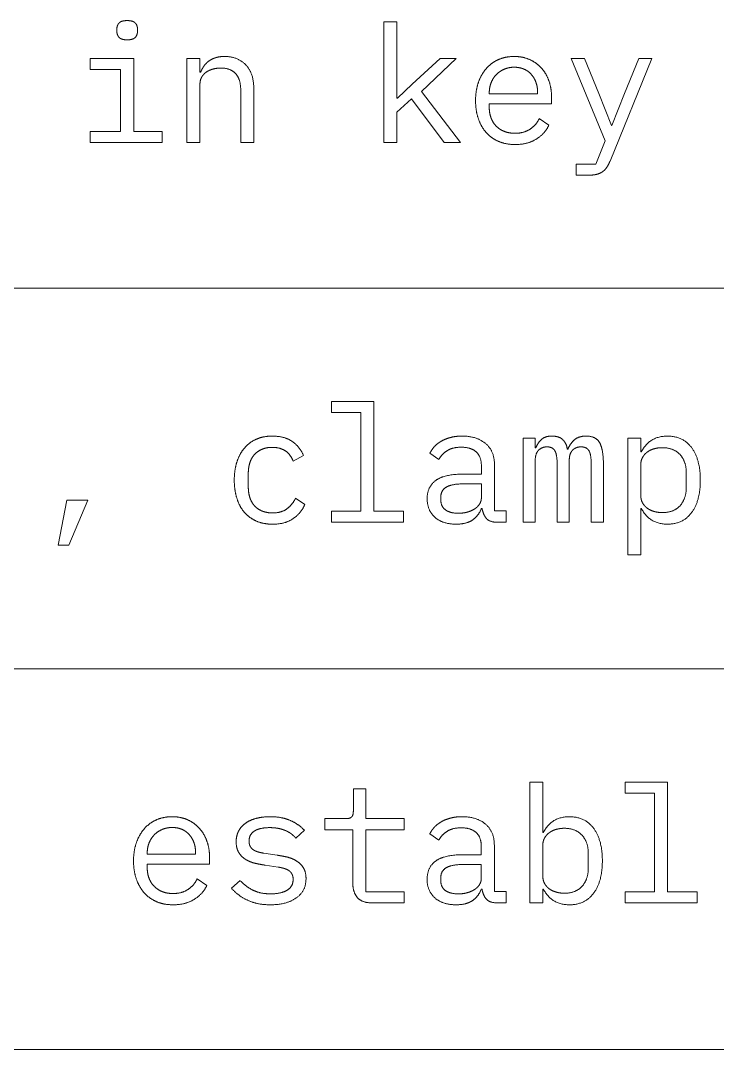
# Model space of a CAD drawing. Header units: millimetres. Extents: x 22 to 584, y 11 to 410.
# Drawn here: x 488.85 to 501.66, y 30.35 to 49.27 of the extents above; entities that cross this region are included whole.
import ezdxf

# ---------------------------------------------------------------- set-up
doc = ezdxf.new("R2010")
doc.units = ezdxf.units.MM
doc.layers.add('dims', color=7, linetype='Continuous', lineweight=5)

msp = doc.modelspace()

# ---------------------------------------------------------------- linework, layer by layer
at = {"layer": 'dims'}
for p, q in [((495.531, 49.248), (495.531, 47.028)), ((495.771, 49.248), (495.531, 49.248)), ((495.771, 47.847), (495.771, 49.248)), ((490.623, 49.119), (490.623, 49.071)), ((491.001, 49.071), (491.001, 49.119)), ((490.134, 48.576), (490.134, 48.372)), ((490.932, 48.576), (490.134, 48.576)), ((490.932, 47.232), (490.932, 48.576)), ((491.91, 48.576), (491.91, 47.028)), ((492.15, 48.576), (491.91, 48.576)), ((492.15, 48.324), (492.15, 48.576)), ((496.569, 48.576), (496.053, 48.102)), ((496.221, 47.97), (496.863, 48.576)), ((496.863, 48.576), (496.569, 48.576)), ((498.975, 48.576), (499.599, 47.058)), ((499.221, 48.576), (498.975, 48.576)), ((499.482, 47.928), (499.221, 48.576)), ((499.689, 46.689), (500.457, 48.576)), ((500.217, 48.576), (499.956, 47.928)), ((500.457, 48.576), (500.217, 48.576)), ((490.134, 48.372), (490.692, 48.372)), ((490.692, 48.372), (490.692, 47.232)), ((492.162, 48.324), (492.15, 48.324)), ((492.15, 47.028), (492.15, 48.102)), ((496.053, 48.102), (495.783, 47.847)), ((492.9, 47.979), (492.9, 47.028)), ((493.14, 47.028), (493.14, 48.021)), ((496.938, 47.028), (496.221, 47.97)), ((497.469, 47.922), (497.469, 47.943)), ((498.357, 47.922), (497.469, 47.922)), ((498.357, 47.955), (498.357, 47.922)), ((499.713, 47.34), (499.482, 47.928)), ((499.956, 47.928), (499.725, 47.34)), ((495.783, 47.847), (495.771, 47.847)), ((495.771, 47.589), (496.038, 47.832)), ((496.038, 47.832), (496.641, 47.028)), ((497.469, 47.742), (498.615, 47.742)), ((497.469, 47.67), (497.469, 47.742)), ((498.615, 47.742), (498.615, 47.856)), ((495.771, 47.028), (495.771, 47.589)), ((498.564, 47.349), (498.387, 47.469)), ((499.725, 47.34), (499.713, 47.34)), ((490.134, 47.232), (490.134, 47.028)), ((490.692, 47.232), (490.134, 47.232)), ((491.454, 47.232), (490.932, 47.232)), ((491.454, 47.028), (491.454, 47.232)), ((490.134, 47.028), (491.454, 47.028)), ((491.91, 47.028), (492.15, 47.028)), ((492.9, 47.028), (493.14, 47.028)), ((495.531, 47.028), (495.771, 47.028)), ((496.641, 47.028), (496.938, 47.028)), ((499.599, 47.058), (499.425, 46.632)), ((499.065, 46.632), (499.065, 46.428)), ((499.425, 46.632), (499.065, 46.632)), ((499.065, 46.428), (499.293, 46.428)), ((423.223, 44.35), (566.75, 44.35)), ((494.569, 42.266), (494.569, 42.062)), ((495.349, 42.266), (494.569, 42.266)), ((495.349, 40.25), (495.349, 42.266)), ((494.569, 42.062), (495.109, 42.062)), ((495.109, 42.062), (495.109, 40.25)), ((498.091, 41.594), (498.091, 40.046)), ((498.314, 41.594), (498.091, 41.594)), ((498.314, 41.414), (498.314, 41.594)), ((500.014, 41.594), (500.014, 39.446)), ((500.254, 41.594), (500.014, 41.594)), ((500.254, 41.342), (500.254, 41.594)), ((493.861, 41.171), (494.054, 41.273)), ((496.379, 41.318), (496.54, 41.198)), ((498.325, 41.414), (498.314, 41.414)), ((498.914, 41.387), (498.904, 41.387)), ((500.266, 41.342), (500.254, 41.342)), ((497.324, 41.084), (497.324, 40.931)), ((497.564, 40.256), (497.564, 41.108)), ((498.314, 40.046), (498.314, 41.183)), ((498.719, 41.081), (498.719, 40.046)), ((498.94, 40.046), (498.94, 41.183)), ((499.345, 41.081), (499.345, 40.046)), ((499.567, 40.046), (499.567, 41.12)), ((500.254, 40.541), (500.254, 41.099)), ((493.039, 40.688), (493.039, 40.952)), ((497.324, 40.931), (496.994, 40.931)), ((501.091, 40.952), (501.091, 40.688)), ((496.994, 40.751), (497.324, 40.751)), ((497.324, 40.751), (497.324, 40.496)), ((496.579, 40.454), (496.579, 40.517)), ((489.7, 40.454), (489.541, 39.623)), ((490.087, 40.454), (489.7, 40.454)), ((489.742, 39.623), (490.087, 40.454)), ((494.077, 40.37), (493.906, 40.487)), ((494.569, 40.25), (494.569, 40.046)), ((495.109, 40.25), (494.569, 40.25)), ((495.889, 40.25), (495.349, 40.25)), ((495.889, 40.046), (495.889, 40.25)), ((497.324, 40.298), (497.339, 40.298)), ((497.779, 40.256), (497.564, 40.256)), ((497.779, 40.046), (497.779, 40.256)), ((500.254, 40.298), (500.266, 40.298)), ((500.254, 39.446), (500.254, 40.298)), ((494.569, 40.046), (495.889, 40.046)), ((497.614, 40.046), (497.779, 40.046)), ((498.091, 40.046), (498.314, 40.046)), ((498.719, 40.046), (498.94, 40.046)), ((499.345, 40.046), (499.567, 40.046)), ((489.541, 39.623), (489.742, 39.623)), ((500.014, 39.446), (500.254, 39.446)), ((423.223, 37.35), (566.75, 37.35)), ((498.213, 35.266), (498.213, 33.046)), ((498.453, 35.266), (498.213, 35.266)), ((498.453, 34.342), (498.453, 35.266)), ((499.968, 35.266), (499.968, 35.062)), ((500.748, 35.266), (499.968, 35.266)), ((500.748, 33.25), (500.748, 35.266)), ((494.97, 35.14), (494.97, 34.735)), ((495.201, 35.14), (494.97, 35.14)), ((495.201, 34.594), (495.201, 35.14)), ((499.968, 35.062), (500.508, 35.062)), ((500.508, 35.062), (500.508, 33.25)), ((494.445, 34.594), (494.445, 34.39)), ((494.829, 34.594), (494.445, 34.594)), ((495.906, 34.594), (495.201, 34.594)), ((495.906, 34.39), (495.906, 34.594)), ((493.914, 34.234), (494.07, 34.381)), ((494.445, 34.39), (494.961, 34.39)), ((494.961, 34.39), (494.961, 33.4)), ((495.201, 34.39), (495.906, 34.39)), ((495.201, 33.25), (495.201, 34.39)), ((496.377, 34.318), (496.539, 34.198)), ((498.465, 34.342), (498.453, 34.342)), ((497.322, 34.084), (497.322, 33.931)), ((497.562, 33.256), (497.562, 34.108)), ((498.453, 33.541), (498.453, 34.099)), ((491.181, 33.94), (491.181, 33.961)), ((492.069, 33.94), (491.181, 33.94)), ((492.069, 33.973), (492.069, 33.94)), ((492.327, 33.76), (492.327, 33.874)), ((493.569, 33.922), (493.326, 33.958)), ((497.322, 33.931), (496.992, 33.931)), ((499.29, 33.952), (499.29, 33.688)), ((491.181, 33.76), (492.327, 33.76)), ((491.181, 33.688), (491.181, 33.76)), ((493.347, 33.739), (493.59, 33.703)), ((496.992, 33.751), (497.322, 33.751)), ((497.322, 33.751), (497.322, 33.496)), ((496.578, 33.454), (496.578, 33.517)), ((492.276, 33.367), (492.099, 33.487)), ((492.891, 33.454), (492.729, 33.313)), ((495.906, 33.25), (495.201, 33.25)), ((495.906, 33.046), (495.906, 33.25)), ((497.322, 33.298), (497.337, 33.298)), ((497.778, 33.256), (497.562, 33.256)), ((497.778, 33.046), (497.778, 33.256)), ((498.453, 33.298), (498.465, 33.298)), ((498.453, 33.046), (498.453, 33.298)), ((499.968, 33.25), (499.968, 33.046)), ((500.508, 33.25), (499.968, 33.25)), ((501.288, 33.25), (500.748, 33.25)), ((501.288, 33.046), (501.288, 33.25)), ((495.303, 33.046), (495.906, 33.046)), ((497.613, 33.046), (497.778, 33.046)), ((498.213, 33.046), (498.453, 33.046)), ((499.968, 33.046), (501.288, 33.046)), ((423.223, 30.35), (566.75, 30.35))]:
    msp.add_line(p, q, dxfattribs=at)
for points in [[(490.623, 49.119), (490.623, 49.185), (490.665, 49.229)], [(490.665, 49.229), (490.707, 49.272), (490.812, 49.272)], [(490.812, 49.272), (490.917, 49.272), (490.959, 49.229)], [(490.959, 49.229), (491.001, 49.185), (491.001, 49.119)], [(490.665, 48.961), (490.623, 49.005), (490.623, 49.071)], [(491.001, 49.071), (491.001, 49.005), (490.959, 48.961)], [(490.812, 48.918), (490.707, 48.918), (490.665, 48.961)], [(490.959, 48.961), (490.917, 48.918), (490.812, 48.918)], [(492.222, 48.433), (492.258, 48.486), (492.31, 48.525)], [(492.31, 48.525), (492.363, 48.564), (492.435, 48.588)], [(492.435, 48.588), (492.507, 48.612), (492.603, 48.612)], [(492.603, 48.612), (492.846, 48.612), (492.993, 48.457)], [(492.993, 48.457), (493.14, 48.303), (493.14, 48.021)], [(497.415, 48.391), (497.508, 48.498), (497.638, 48.555)], [(497.638, 48.555), (497.769, 48.612), (497.928, 48.612)], [(497.928, 48.612), (498.084, 48.612), (498.211, 48.555)], [(498.211, 48.555), (498.339, 48.498), (498.429, 48.398)], [(492.162, 48.324), (492.186, 48.381), (492.222, 48.433)], [(492.27, 48.327), (492.216, 48.291), (492.183, 48.234)], [(492.393, 48.381), (492.324, 48.363), (492.27, 48.327)], [(492.534, 48.399), (492.462, 48.399), (492.393, 48.381)], [(492.807, 48.295), (492.714, 48.399), (492.534, 48.399)], [(492.9, 47.979), (492.9, 48.192), (492.807, 48.295)], [(497.269, 48.135), (497.322, 48.285), (497.415, 48.391)], [(497.599, 48.279), (497.538, 48.216), (497.503, 48.13)], [(497.745, 48.378), (497.661, 48.342), (497.599, 48.279)], [(497.928, 48.414), (497.829, 48.414), (497.745, 48.378)], [(498.103, 48.381), (498.024, 48.414), (497.928, 48.414)], [(498.238, 48.286), (498.183, 48.348), (498.103, 48.381)], [(498.325, 48.141), (498.294, 48.225), (498.238, 48.286)], [(498.429, 48.398), (498.519, 48.297), (498.567, 48.159)], [(492.183, 48.234), (492.15, 48.177), (492.15, 48.102)], [(497.217, 47.799), (497.217, 47.985), (497.269, 48.135)], [(497.503, 48.13), (497.469, 48.045), (497.469, 47.943)], [(498.357, 47.955), (498.357, 48.057), (498.325, 48.141)], [(498.567, 48.159), (498.615, 48.021), (498.615, 47.856)], [(497.268, 47.467), (497.217, 47.616), (497.217, 47.799)], [(497.469, 47.67), (497.469, 47.568), (497.502, 47.481)], [(497.413, 47.212), (497.319, 47.319), (497.268, 47.467)], [(497.502, 47.481), (497.535, 47.394), (497.596, 47.331)], [(497.596, 47.331), (497.658, 47.268), (497.746, 47.233)], [(498.213, 47.271), (498.327, 47.343), (498.387, 47.469)], [(498.564, 47.349), (498.495, 47.193), (498.334, 47.093)], [(497.641, 47.049), (497.508, 47.106), (497.413, 47.212)], [(497.746, 47.233), (497.835, 47.199), (497.943, 47.199)], [(497.943, 47.199), (498.099, 47.199), (498.213, 47.271)], [(497.943, 46.992), (497.775, 46.992), (497.641, 47.049)], [(498.334, 47.093), (498.174, 46.992), (497.943, 46.992)], [(499.629, 46.573), (499.596, 46.524), (499.551, 46.492)], [(499.689, 46.689), (499.662, 46.623), (499.629, 46.573)], [(499.443, 46.444), (499.38, 46.428), (499.293, 46.428)], [(499.551, 46.492), (499.506, 46.461), (499.443, 46.444)], [(493.186, 41.573), (493.315, 41.63), (493.48, 41.63)], [(493.48, 41.63), (493.705, 41.63), (493.846, 41.531)], [(496.756, 41.604), (496.852, 41.63), (496.969, 41.63)], [(496.969, 41.63), (497.242, 41.63), (497.403, 41.492)], [(498.427, 41.567), (498.494, 41.63), (498.622, 41.63)], [(498.622, 41.63), (498.757, 41.63), (498.823, 41.562)], [(499.033, 41.561), (499.111, 41.63), (499.249, 41.63)], [(499.249, 41.63), (499.439, 41.63), (499.503, 41.498)], [(500.266, 41.342), (500.416, 41.63), (500.744, 41.63)], [(500.744, 41.63), (501.029, 41.63), (501.189, 41.417)], [(492.967, 41.409), (493.057, 41.516), (493.186, 41.573)], [(493.846, 41.531), (493.987, 41.432), (494.054, 41.273)], [(496.459, 41.435), (496.51, 41.492), (496.585, 41.535)], [(496.585, 41.535), (496.66, 41.579), (496.756, 41.604)], [(497.403, 41.492), (497.564, 41.354), (497.564, 41.108)], [(498.325, 41.414), (498.361, 41.504), (498.427, 41.567)], [(498.823, 41.562), (498.889, 41.495), (498.904, 41.387)], [(498.914, 41.387), (498.955, 41.492), (499.033, 41.561)], [(499.503, 41.498), (499.567, 41.366), (499.567, 41.12)], [(492.829, 41.153), (492.877, 41.303), (492.967, 41.409)], [(493.153, 41.291), (493.096, 41.228), (493.068, 41.141)], [(493.293, 41.388), (493.21, 41.354), (493.153, 41.291)], [(493.48, 41.423), (493.375, 41.423), (493.293, 41.388)], [(493.722, 41.357), (493.624, 41.423), (493.48, 41.423)], [(493.861, 41.171), (493.819, 41.291), (493.722, 41.357)], [(496.379, 41.318), (496.409, 41.378), (496.459, 41.435)], [(496.699, 41.364), (496.6, 41.303), (496.54, 41.198)], [(496.954, 41.426), (496.799, 41.426), (496.699, 41.364)], [(497.227, 41.34), (497.131, 41.426), (496.954, 41.426)], [(497.324, 41.084), (497.324, 41.255), (497.227, 41.34)], [(498.375, 41.37), (498.314, 41.309), (498.314, 41.183)], [(498.532, 41.432), (498.436, 41.432), (498.375, 41.37)], [(498.678, 41.355), (498.637, 41.432), (498.532, 41.432)], [(498.719, 41.081), (498.719, 41.279), (498.678, 41.355)], [(499, 41.37), (498.94, 41.309), (498.94, 41.183)], [(499.156, 41.432), (499.06, 41.432), (499, 41.37)], [(499.305, 41.355), (499.264, 41.432), (499.156, 41.432)], [(499.345, 41.081), (499.345, 41.279), (499.305, 41.355)], [(500.371, 41.334), (500.317, 41.294), (500.286, 41.235)], [(500.497, 41.396), (500.425, 41.375), (500.371, 41.334)], [(500.65, 41.417), (500.569, 41.417), (500.497, 41.396)], [(500.976, 41.289), (500.86, 41.417), (500.65, 41.417)], [(501.091, 40.952), (501.091, 41.162), (500.976, 41.289)], [(501.189, 41.417), (501.349, 41.204), (501.349, 40.82)], [(492.781, 40.82), (492.781, 41.003), (492.829, 41.153)], [(493.068, 41.141), (493.039, 41.054), (493.039, 40.952)], [(500.286, 41.235), (500.254, 41.177), (500.254, 41.099)], [(496.485, 40.814), (496.642, 40.931), (496.994, 40.931)], [(492.828, 40.487), (492.781, 40.637), (492.781, 40.82)], [(493.039, 40.688), (493.039, 40.586), (493.068, 40.499)], [(496.327, 40.481), (496.327, 40.697), (496.485, 40.814)], [(496.678, 40.691), (496.579, 40.631), (496.579, 40.517)], [(496.994, 40.751), (496.777, 40.751), (496.678, 40.691)], [(500.976, 40.35), (501.091, 40.478), (501.091, 40.688)], [(501.349, 40.82), (501.349, 40.436), (501.189, 40.223)], [(493.068, 40.499), (493.096, 40.412), (493.153, 40.349)], [(497.292, 40.383), (497.324, 40.436), (497.324, 40.496)], [(500.254, 40.541), (500.254, 40.463), (500.286, 40.404)], [(492.964, 40.232), (492.874, 40.337), (492.828, 40.487)], [(493.153, 40.349), (493.21, 40.286), (493.294, 40.251)], [(493.744, 40.289), (493.846, 40.361), (493.906, 40.487)], [(494.077, 40.37), (494.009, 40.214), (493.863, 40.112)], [(496.471, 40.136), (496.327, 40.262), (496.327, 40.481)], [(496.579, 40.454), (496.579, 40.334), (496.665, 40.272)], [(497.203, 40.293), (497.26, 40.331), (497.292, 40.383)], [(500.286, 40.404), (500.317, 40.346), (500.371, 40.305)], [(500.371, 40.305), (500.425, 40.265), (500.497, 40.244)], [(500.65, 40.223), (500.86, 40.223), (500.976, 40.35)], [(493.185, 40.068), (493.054, 40.127), (492.964, 40.232)], [(493.294, 40.251), (493.379, 40.217), (493.486, 40.217)], [(493.486, 40.217), (493.642, 40.217), (493.744, 40.289)], [(496.859, 40.01), (496.615, 40.01), (496.471, 40.136)], [(496.665, 40.272), (496.75, 40.211), (496.9, 40.211)], [(496.9, 40.211), (496.994, 40.211), (497.07, 40.233)], [(497.07, 40.233), (497.146, 40.256), (497.203, 40.293)], [(497.324, 40.298), (497.272, 40.163), (497.16, 40.086)], [(497.413, 40.118), (497.354, 40.19), (497.339, 40.298)], [(497.614, 40.046), (497.474, 40.046), (497.413, 40.118)], [(500.744, 40.01), (500.416, 40.01), (500.266, 40.298)], [(500.497, 40.244), (500.569, 40.223), (500.65, 40.223)], [(501.189, 40.223), (501.029, 40.01), (500.744, 40.01)], [(493.484, 40.01), (493.315, 40.01), (493.185, 40.068)], [(493.863, 40.112), (493.717, 40.01), (493.484, 40.01)], [(497.16, 40.086), (497.047, 40.01), (496.859, 40.01)], [(491.35, 34.573), (491.481, 34.63), (491.64, 34.63)], [(491.64, 34.63), (491.796, 34.63), (491.923, 34.573)], [(493.191, 34.601), (493.305, 34.63), (493.44, 34.63)], [(493.44, 34.63), (493.65, 34.63), (493.804, 34.564)], [(494.939, 34.625), (494.97, 34.657), (494.97, 34.735)], [(496.755, 34.604), (496.851, 34.63), (496.968, 34.63)], [(496.968, 34.63), (497.241, 34.63), (497.401, 34.492)], [(498.465, 34.342), (498.615, 34.63), (498.942, 34.63)], [(498.942, 34.63), (499.227, 34.63), (499.387, 34.417)], [(491.127, 34.409), (491.22, 34.516), (491.35, 34.573)], [(491.923, 34.573), (492.051, 34.516), (492.141, 34.415)], [(492.862, 34.37), (492.909, 34.456), (492.993, 34.514)], [(492.993, 34.514), (493.077, 34.573), (493.191, 34.601)], [(493.804, 34.564), (493.959, 34.498), (494.07, 34.381)], [(494.829, 34.594), (494.907, 34.594), (494.939, 34.625)], [(496.458, 34.435), (496.509, 34.492), (496.584, 34.535)], [(496.584, 34.535), (496.659, 34.579), (496.755, 34.604)], [(497.401, 34.492), (497.562, 34.354), (497.562, 34.108)], [(490.981, 34.153), (491.034, 34.303), (491.127, 34.409)], [(491.311, 34.297), (491.25, 34.234), (491.215, 34.148)], [(491.457, 34.396), (491.373, 34.36), (491.311, 34.297)], [(491.64, 34.432), (491.541, 34.432), (491.457, 34.396)], [(491.815, 34.399), (491.736, 34.432), (491.64, 34.432)], [(491.95, 34.304), (491.895, 34.366), (491.815, 34.399)], [(492.037, 34.159), (492.006, 34.243), (491.95, 34.304)], [(492.141, 34.415), (492.231, 34.315), (492.279, 34.177)], [(492.816, 34.168), (492.816, 34.285), (492.862, 34.37)], [(493.15, 34.366), (493.053, 34.303), (493.053, 34.183)], [(493.431, 34.429), (493.248, 34.429), (493.15, 34.366)], [(493.611, 34.411), (493.533, 34.429), (493.431, 34.429)], [(493.747, 34.364), (493.689, 34.393), (493.611, 34.411)], [(493.846, 34.301), (493.806, 34.336), (493.747, 34.364)], [(493.914, 34.234), (493.887, 34.267), (493.846, 34.301)], [(496.377, 34.318), (496.407, 34.378), (496.458, 34.435)], [(496.698, 34.364), (496.599, 34.303), (496.539, 34.198)], [(496.953, 34.426), (496.797, 34.426), (496.698, 34.364)], [(497.226, 34.34), (497.13, 34.426), (496.953, 34.426)], [(497.322, 34.084), (497.322, 34.255), (497.226, 34.34)], [(498.57, 34.334), (498.516, 34.294), (498.484, 34.235)], [(498.696, 34.396), (498.624, 34.375), (498.57, 34.334)], [(498.849, 34.417), (498.768, 34.417), (498.696, 34.396)], [(499.174, 34.289), (499.059, 34.417), (498.849, 34.417)], [(499.29, 33.952), (499.29, 34.162), (499.174, 34.289)], [(499.387, 34.417), (499.548, 34.204), (499.548, 33.82)], [(490.929, 33.817), (490.929, 34.003), (490.981, 34.153)], [(491.215, 34.148), (491.181, 34.063), (491.181, 33.961)], [(492.069, 33.973), (492.069, 34.075), (492.037, 34.159)], [(492.279, 34.177), (492.327, 34.039), (492.327, 33.874)], [(492.868, 33.964), (492.816, 34.042), (492.816, 34.168)], [(493.053, 34.183), (493.053, 34.123), (493.075, 34.082)], [(493.075, 34.082), (493.098, 34.042), (493.137, 34.018)], [(498.484, 34.235), (498.453, 34.177), (498.453, 34.099)], [(492.999, 33.839), (492.921, 33.886), (492.868, 33.964)], [(493.137, 34.018), (493.176, 33.994), (493.225, 33.98)], [(493.225, 33.98), (493.275, 33.967), (493.326, 33.958)], [(493.569, 33.922), (493.653, 33.91), (493.746, 33.889)], [(493.746, 33.889), (493.839, 33.868), (493.917, 33.821)], [(496.483, 33.814), (496.641, 33.931), (496.992, 33.931)], [(490.98, 33.485), (490.929, 33.634), (490.929, 33.817)], [(491.181, 33.688), (491.181, 33.586), (491.214, 33.499)], [(493.171, 33.772), (493.077, 33.793), (492.999, 33.839)], [(493.347, 33.739), (493.266, 33.751), (493.171, 33.772)], [(493.692, 33.68), (493.644, 33.694), (493.59, 33.703)], [(493.917, 33.821), (493.995, 33.775), (494.047, 33.697)], [(494.047, 33.697), (494.1, 33.619), (494.1, 33.493)], [(496.326, 33.481), (496.326, 33.697), (496.483, 33.814)], [(496.677, 33.691), (496.578, 33.631), (496.578, 33.517)], [(496.992, 33.751), (496.776, 33.751), (496.677, 33.691)], [(499.174, 33.35), (499.29, 33.478), (499.29, 33.688)], [(499.548, 33.82), (499.548, 33.436), (499.387, 33.223)], [(491.214, 33.499), (491.247, 33.412), (491.309, 33.349)], [(493.779, 33.643), (493.74, 33.667), (493.692, 33.68)], [(493.84, 33.578), (493.818, 33.619), (493.779, 33.643)], [(493.863, 33.478), (493.863, 33.538), (493.84, 33.578)], [(494.1, 33.493), (494.1, 33.262), (493.921, 33.136)], [(497.29, 33.383), (497.322, 33.436), (497.322, 33.496)], [(498.453, 33.541), (498.453, 33.463), (498.484, 33.404)], [(491.125, 33.23), (491.031, 33.337), (490.98, 33.485)], [(491.309, 33.349), (491.37, 33.286), (491.459, 33.251)], [(491.925, 33.289), (492.039, 33.361), (492.099, 33.487)], [(492.276, 33.367), (492.207, 33.211), (492.046, 33.11)], [(493.027, 33.093), (492.852, 33.175), (492.729, 33.313)], [(492.891, 33.454), (493.002, 33.337), (493.134, 33.274)], [(493.747, 33.275), (493.863, 33.34), (493.863, 33.478)], [(495.043, 33.145), (494.961, 33.244), (494.961, 33.4)], [(496.47, 33.136), (496.326, 33.262), (496.326, 33.481)], [(496.578, 33.454), (496.578, 33.334), (496.663, 33.272)], [(497.202, 33.293), (497.259, 33.331), (497.29, 33.383)], [(498.484, 33.404), (498.516, 33.346), (498.57, 33.305)], [(498.57, 33.305), (498.624, 33.265), (498.696, 33.244)], [(498.849, 33.223), (499.059, 33.223), (499.174, 33.35)], [(491.354, 33.067), (491.22, 33.124), (491.125, 33.23)], [(491.459, 33.251), (491.547, 33.217), (491.655, 33.217)], [(491.655, 33.217), (491.811, 33.217), (491.925, 33.289)], [(493.134, 33.274), (493.266, 33.211), (493.452, 33.211)], [(493.921, 33.136), (493.743, 33.01), (493.446, 33.01)], [(493.452, 33.211), (493.632, 33.211), (493.747, 33.275)], [(495.303, 33.046), (495.126, 33.046), (495.043, 33.145)], [(496.857, 33.01), (496.614, 33.01), (496.47, 33.136)], [(496.663, 33.272), (496.749, 33.211), (496.899, 33.211)], [(496.899, 33.211), (496.992, 33.211), (497.069, 33.233)], [(497.069, 33.233), (497.145, 33.256), (497.202, 33.293)], [(497.322, 33.298), (497.271, 33.163), (497.158, 33.086)], [(497.412, 33.118), (497.352, 33.19), (497.337, 33.298)], [(497.613, 33.046), (497.472, 33.046), (497.412, 33.118)], [(498.942, 33.01), (498.615, 33.01), (498.465, 33.298)], [(498.696, 33.244), (498.768, 33.223), (498.849, 33.223)], [(499.387, 33.223), (499.227, 33.01), (498.942, 33.01)], [(491.655, 33.01), (491.487, 33.01), (491.354, 33.067)], [(492.046, 33.11), (491.886, 33.01), (491.655, 33.01)], [(493.446, 33.01), (493.203, 33.01), (493.027, 33.093)], [(497.158, 33.086), (497.046, 33.01), (496.857, 33.01)]]:
    msp.add_open_spline(points, degree=2, dxfattribs=at)

doc.saveas('drawing.dxf')
